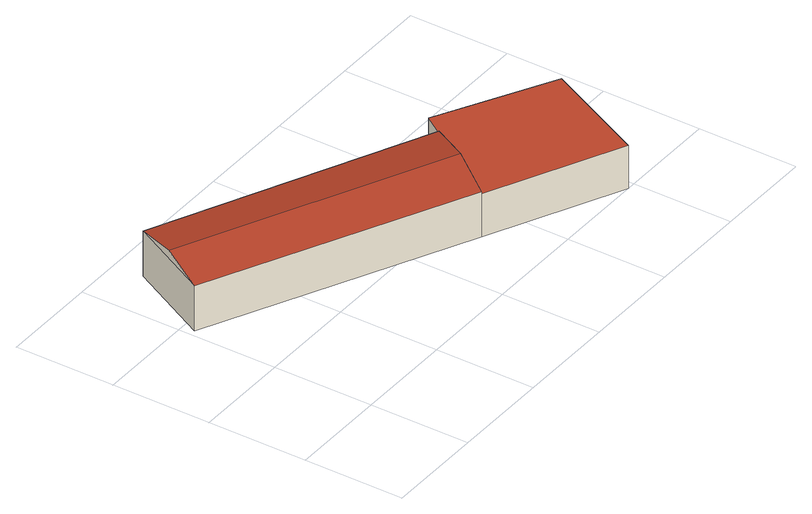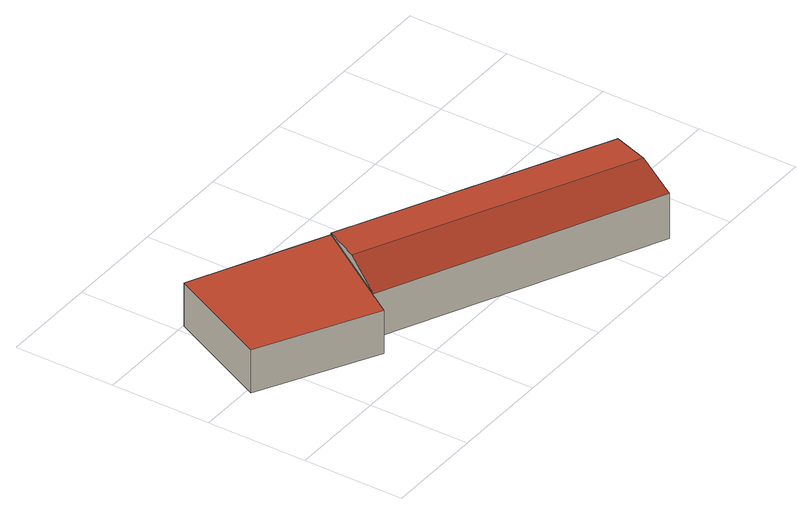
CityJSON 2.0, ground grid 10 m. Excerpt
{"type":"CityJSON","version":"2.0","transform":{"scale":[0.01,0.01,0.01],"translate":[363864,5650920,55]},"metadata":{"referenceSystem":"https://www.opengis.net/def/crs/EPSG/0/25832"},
"CityObjects":{
"building1":{"type":"Building","attributes":{"Gemeindeschluessel":"05315000","Geometrietyp2DReferenz":"3000","function":"31001_3222"},"address":[{"country":"Germany","locality":"Köln","thoroughfareNumber":"24","thoroughfareName":"Peter-Baum-Weg"}],"children":["building1-1","building1-2"]},
"building1-1":{"type":"BuildingPart","attributes":{"roofType":"3100","measuredHeight":5.55,"storeysAboveGround":1},"parents":["building1"],"geometry":[{"type":"MultiSurface","lod":"2","boundaries":[[[0,1,2,3]],[[4,5,6,7]],[[3,2,5,4]],[[0,8,7]],[[4,9,3]],[[3,9,8,0]],[[7,8,9,4]],[[1,6,5,2]],[[0,7,10,11]],[[11,10,6,1]]],"semantics":{"surfaces":[{"type":"WallSurface"},{"type":"RoofSurface"},{"type":"GroundSurface"},{"type":"ClosureSurface"}],"values":[0,0,0,0,0,1,1,2,0,3]}}]},
"building1-2":{"type":"BuildingPart","attributes":{"roofType":"1000","measuredHeight":4.5,"storeysAboveGround":1},"parents":["building1"],"geometry":[{"type":"MultiSurface","lod":"2","boundaries":[[[12,13,14,15]],[[16,17,13,12]],[[10,6,17,16]],[[16,12,15,10]],[[13,17,6,14]],[[11,15,14,1]],[[10,11,1,6]]],"semantics":{"surfaces":[{"type":"WallSurface"},{"type":"RoofSurface"},{"type":"GroundSurface"},{"type":"ClosureSurface"}],"values":[0,0,0,1,2,0,3]}}]}
},
"vertices":[
[3165,1454,508],[3165,1454,38],[495,2707,38],[495,2707,508],[66,1878,508],[66,1878,38],[2617,638,38],[2617,638,508],[2891,1046,593],[281,2292,593],[2617,638,488],[3165,1454,488],
[4426,1043,488],[4426,1043,38],[3299,1654,38],[3299,1654,488],[3921,3,488],[3921,3,38]
]}
